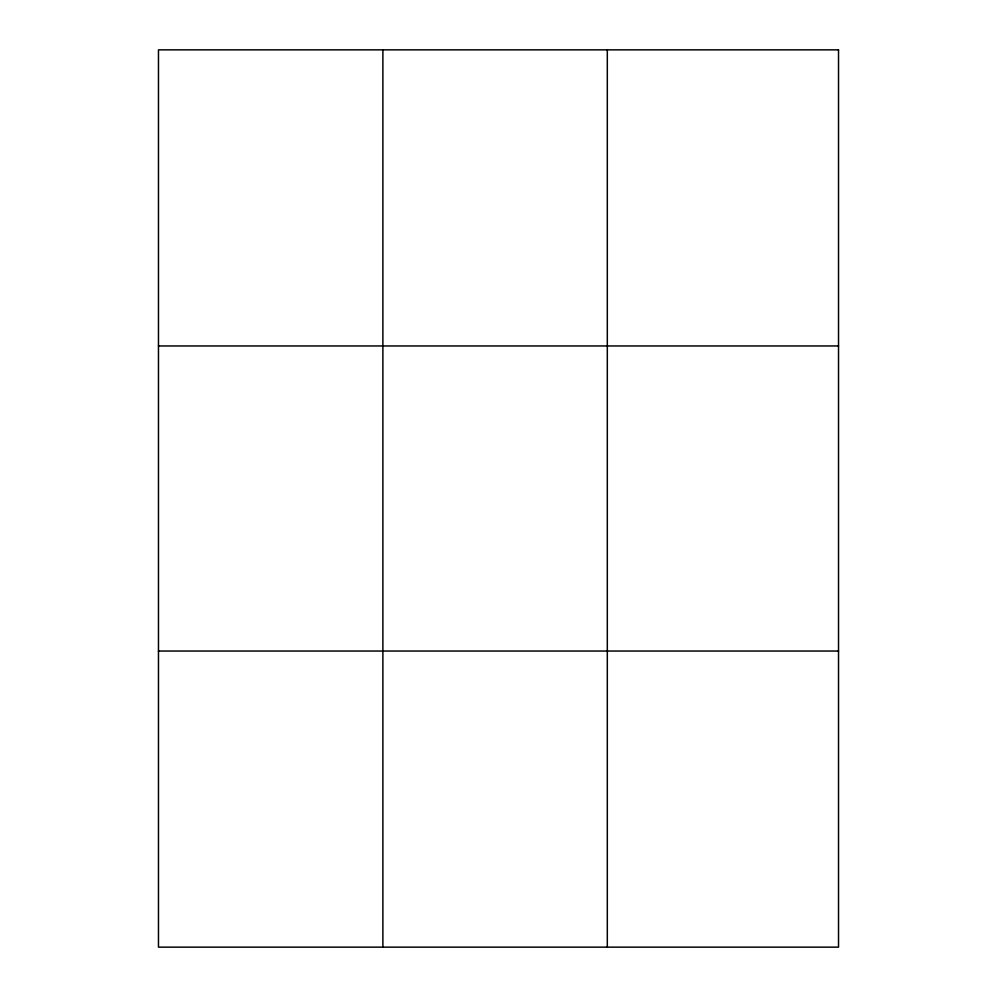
<?xml version="1.0" encoding="UTF-8"?>
<svg xmlns="http://www.w3.org/2000/svg" width="997" height="997" viewBox="0 0 997 997"><rect width="100%" height="100%" fill="white"/><g stroke="black" fill="none" stroke-linecap="round" stroke-linejoin="round"><path stroke-width="1.5" d="M382.885 49.85L382.885 947.15M607.31 49.85L607.31 947.15M158.473 345.959L838.527 345.959M158.473 651.041L838.527 651.041M838.527 49.85L838.527 947.15L158.473 947.15L158.473 49.85L838.527 49.85"/></g></svg>
